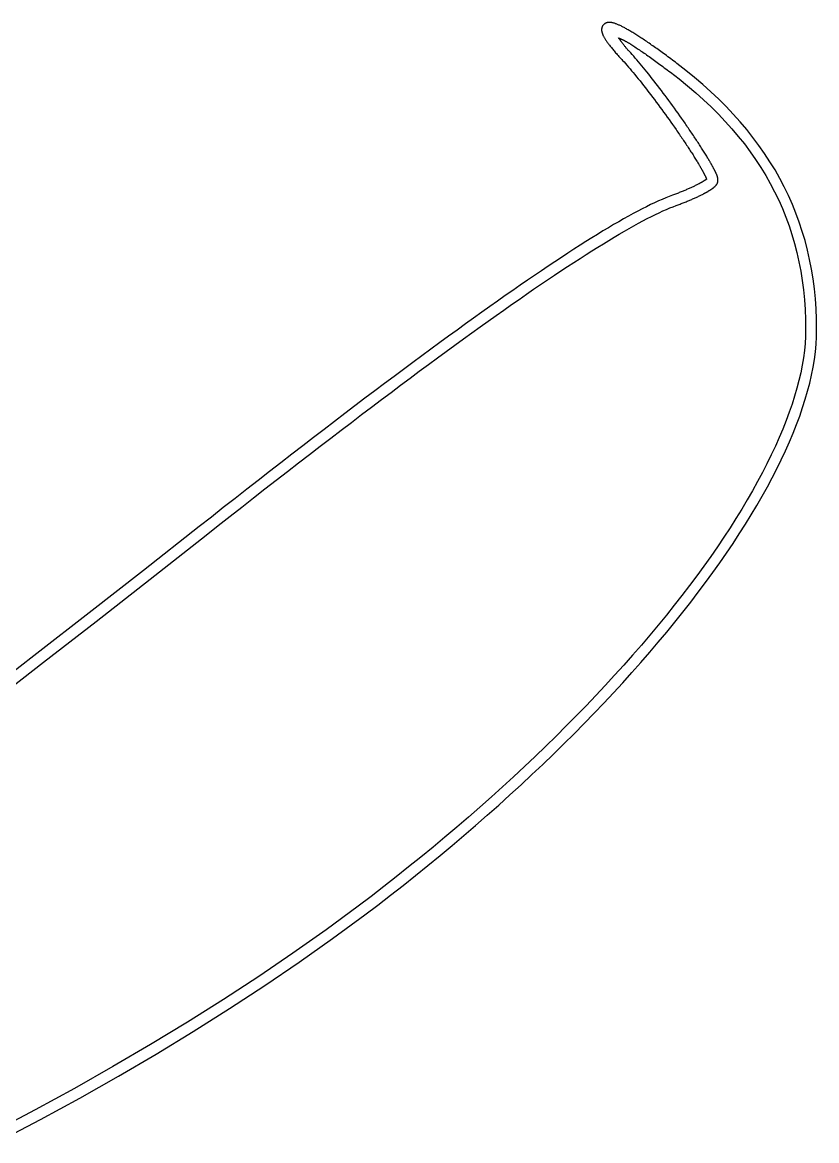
# Model space of a CAD drawing. Header units: metres. Extents: x 0 to 745, y 0 to 539.
# Drawn here: x 444.8 to 502.8, y 209.9 to 291.5 of the extents above; entities that cross this region are included whole.
import ezdxf

# ---------------------------------------------------------------- set-up
doc = ezdxf.new("R2010")
doc.units = ezdxf.units.M

msp = doc.modelspace()

# ---------------------------------------------------------------- linework, layer by layer
at = {"layer": '2', "color": 7}
for p, q in [((487.285762, 291.36577), (487.27324, 291.354809)), ((487.298571, 291.376311), (487.285762, 291.36577)), ((487.31164, 291.386433), (487.298571, 291.376311)), ((487.324939, 291.396135), (487.31164, 291.386433)), ((487.338442, 291.405416), (487.324939, 291.396135)), ((487.35212, 291.414276), (487.338442, 291.405416)), ((487.365945, 291.422714), (487.35212, 291.414276)), ((487.379889, 291.43073), (487.365945, 291.422714)), ((487.393923, 291.438324), (487.379889, 291.43073)), ((487.40802, 291.445494), (487.393923, 291.438324)), ((487.422151, 291.45224), (487.40802, 291.445494)), ((487.436289, 291.458562), (487.422151, 291.45224)), ((487.450406, 291.464459), (487.436289, 291.458562)), ((487.464473, 291.469931), (487.450406, 291.464459)), ((487.478462, 291.474977), (487.464473, 291.469931)), ((487.492345, 291.479596), (487.478462, 291.474977)), ((487.506094, 291.483788), (487.492345, 291.479596)), ((487.519681, 291.487553), (487.506094, 291.483788)), ((487.533078, 291.49089), (487.519681, 291.487553)), ((487.546257, 291.493799), (487.533078, 291.49089)), ((487.55919, 291.496278), (487.546257, 291.493799)), ((487.571848, 291.498328), (487.55919, 291.496278)), ((487.571872, 291.4984), (487.571848, 291.498328)), ((487.584307, 291.500125), (487.571872, 291.4984)), ((487.596592, 291.501632), (487.584307, 291.500125)), ((487.608732, 291.502928), (487.596592, 291.501632)), ((487.620734, 291.504018), (487.608732, 291.502928)), ((487.632602, 291.504907), (487.620734, 291.504018)), ((487.644344, 291.5056), (487.632602, 291.504907)), ((487.655965, 291.506103), (487.644344, 291.5056)), ((487.667471, 291.506421), (487.655965, 291.506103)), ((487.678869, 291.50656), (487.667471, 291.506421)), ((487.690163, 291.506524), (487.678869, 291.50656)), ((487.70136, 291.506319), (487.690163, 291.506524)), ((487.712466, 291.505951), (487.70136, 291.506319)), ((487.723487, 291.505424), (487.712466, 291.505951)), ((487.734428, 291.504744), (487.723487, 291.505424)), ((487.745297, 291.503917), (487.734428, 291.504744)), ((487.756097, 291.502948), (487.745297, 291.503917)), ((487.766837, 291.501841), (487.756097, 291.502948)), ((487.777521, 291.500603), (487.766837, 291.501841)), ((487.788155, 291.499239), (487.777521, 291.500603)), ((487.798746, 291.497754), (487.788155, 291.499239)), ((487.809299, 291.496153), (487.798746, 291.497754)), ((487.81982, 291.494442), (487.809299, 291.496153)), ((487.830316, 291.492626), (487.81982, 291.494442)), ((487.840791, 291.49071), (487.830316, 291.492626)), ((487.851253, 291.4887), (487.840791, 291.49071)), ((487.861707, 291.486602), (487.851253, 291.4887)), ((487.872159, 291.484419), (487.861707, 291.486602)), ((487.882614, 291.482158), (487.872159, 291.484419)), ((487.89308, 291.479825), (487.882614, 291.482158)), ((487.903561, 291.477424), (487.89308, 291.479825)), ((487.914064, 291.47496), (487.903561, 291.477424)), ((487.956471, 291.464377), (487.914064, 291.47496)), ((487.999583, 291.452575), (487.956471, 291.464377)), ((488.043428, 291.439554), (487.999583, 291.452575)), ((488.08803, 291.425313), (488.043428, 291.439554)), ((488.133414, 291.409853), (488.08803, 291.425313)), ((488.179608, 291.393173), (488.133414, 291.409853)), ((488.226635, 291.375273), (488.179608, 291.393173)), ((488.274521, 291.356154), (488.226635, 291.375273)), ((487.108458, 290.980131), (487.108368, 290.966841)), ((487.108368, 290.966841), (487.108567, 290.953695)), ((487.108851, 290.993558), (487.108458, 290.980131)), ((487.108567, 290.953695), (487.109035, 290.940698)), ((487.109566, 291.007118), (487.108851, 290.993558)), ((487.109035, 290.940698), (487.109759, 290.927856)), ((487.110617, 291.020805), (487.109566, 291.007118)), ((487.109759, 290.927856), (487.11072, 290.915175)), ((487.112022, 291.034612), (487.110617, 291.020805)), ((487.11072, 290.915175), (487.111902, 290.902661)), ((487.111902, 290.902661), (487.11329, 290.890318)), ((487.113797, 291.048534), (487.112022, 291.034612)), ((487.11329, 290.890318), (487.114865, 290.878154)), ((487.115959, 291.062565), (487.113797, 291.048534)), ((487.114865, 290.878154), (487.116612, 290.866173)), ((487.118525, 291.076701), (487.115959, 291.062565)), ((487.116612, 290.866173), (487.118514, 290.854381)), ((487.118514, 290.854381), (487.120554, 290.842785)), ((487.12151, 291.090934), (487.118525, 291.076701)), ((487.120554, 290.842785), (487.122716, 290.831389)), ((487.124932, 291.105259), (487.12151, 291.090934)), ((487.122716, 290.831389), (487.124984, 290.8202)), ((487.128807, 291.11967), (487.124932, 291.105259)), ((487.124984, 290.8202), (487.127358, 290.809159)), ((487.127358, 290.809159), (487.12985, 290.798201)), ((487.133152, 291.134163), (487.128807, 291.11967)), ((487.12985, 290.798201), (487.132457, 290.787321)), ((487.132457, 290.787321), (487.135179, 290.776516)), ((487.137982, 291.148731), (487.133152, 291.134163)), ((487.135179, 290.776516), (487.138015, 290.765781)), ((487.143316, 291.163367), (487.137982, 291.148731)), ((487.138015, 290.765781), (487.140962, 290.755113)), ((487.140962, 290.755113), (487.14402, 290.744507)), ((487.149169, 291.178068), (487.143316, 291.163367)), ((487.14402, 290.744507), (487.147186, 290.73396)), ((487.147186, 290.73396), (487.150461, 290.723468)), ((487.155557, 291.192826), (487.149169, 291.178068)), ((487.150461, 290.723468), (487.153841, 290.713025)), ((487.153841, 290.713025), (487.157326, 290.70263)), ((487.162498, 291.207637), (487.155557, 291.192826)), ((487.157326, 290.70263), (487.160915, 290.692277)), ((487.160915, 290.692277), (487.164605, 290.681962)), ((487.170008, 291.222494), (487.162498, 291.207637)), ((487.164605, 290.681962), (487.168396, 290.671682)), ((487.168396, 290.671682), (487.172286, 290.661433)), ((487.178104, 291.237392), (487.170008, 291.222494)), ((487.172286, 290.661433), (487.176274, 290.65121)), ((487.176274, 290.65121), (487.180358, 290.641009)), ((487.186776, 291.252101), (487.178104, 291.237392)), ((487.180358, 290.641009), (487.184537, 290.630827)), ((487.184537, 290.630827), (487.18881, 290.62066)), ((487.195989, 291.266395), (487.186776, 291.252101)), ((487.18881, 290.62066), (487.193174, 290.610503)), ((487.193174, 290.610503), (487.197629, 290.600352)), ((487.205713, 291.280274), (487.195989, 291.266395)), ((487.197629, 290.600352), (487.202174, 290.590205)), ((487.202174, 290.590205), (487.206806, 290.580055)), ((487.215922, 291.293738), (487.205713, 291.280274)), ((487.206806, 290.580055), (487.211525, 290.5699)), ((487.211525, 290.5699), (487.216328, 290.559736)), ((487.226586, 291.306786), (487.215922, 291.293738)), ((487.216328, 290.559736), (487.221215, 290.549559)), ((487.221215, 290.549559), (487.226185, 290.539363)), ((487.237678, 291.319418), (487.226586, 291.306786)), ((487.24917, 291.331633), (487.237678, 291.319418)), ((487.261033, 291.34343), (487.24917, 291.331633)), ((487.27324, 291.354809), (487.261033, 291.34343)), ((488.323293, 291.335815), (488.274521, 291.356154)), ((488.372975, 291.314257), (488.323293, 291.335815)), ((488.423593, 291.291478), (488.372975, 291.314257)), ((488.475173, 291.26748), (488.423593, 291.291478)), ((488.52774, 291.242262), (488.475173, 291.26748)), ((488.58132, 291.215823), (488.52774, 291.242262)), ((488.635938, 291.188165), (488.58132, 291.215823)), ((488.691619, 291.159286), (488.635938, 291.188165)), ((488.748391, 291.129187), (488.691619, 291.159286)), ((488.806277, 291.097868), (488.748391, 291.129187)), ((488.865303, 291.065329), (488.806277, 291.097868)), ((488.925496, 291.031569), (488.865303, 291.065329)), ((488.98688, 290.996589), (488.925496, 291.031569)), ((489.049481, 290.960388), (488.98688, 290.996589)), ((489.113324, 290.922967), (489.049481, 290.960388)), ((489.178436, 290.884325), (489.113324, 290.922967)), ((489.244842, 290.844462), (489.178436, 290.884325)), ((489.312566, 290.803379), (489.244842, 290.844462)), ((489.381636, 290.761074), (489.312566, 290.803379)), ((489.452076, 290.717549), (489.381636, 290.761074)), ((489.523911, 290.672803), (489.452076, 290.717549)), ((489.597168, 290.626836), (489.523911, 290.672803)), ((489.671872, 290.579648), (489.597168, 290.626836)), ((489.74795, 290.531233), (489.671872, 290.579648)), ((487.226185, 290.539363), (487.231235, 290.529147)), ((487.231235, 290.529147), (487.236365, 290.518905)), ((487.236365, 290.518905), (487.241572, 290.508633)), ((487.241572, 290.508633), (487.246856, 290.498328)), ((487.246856, 290.498328), (487.268853, 290.456631)), ((487.268853, 290.456631), (487.292285, 290.414111)), ((487.292285, 290.414111), (487.317162, 290.370748)), ((487.317162, 290.370748), (487.343496, 290.326521)), ((487.343496, 290.326521), (487.371297, 290.281408)), ((487.371297, 290.281408), (487.400577, 290.235387)), ((487.400577, 290.235387), (487.431347, 290.188438)), ((487.431347, 290.188438), (487.463617, 290.14054)), ((487.463617, 290.14054), (487.497399, 290.091671)), ((487.497399, 290.091671), (487.532703, 290.04181)), ((487.532703, 290.04181), (487.569542, 289.990936)), ((487.569542, 289.990936), (487.607924, 289.939027)), ((487.607924, 289.939027), (487.647862, 289.886063)), ((487.647862, 289.886063), (487.689367, 289.832022)), ((487.689367, 289.832022), (487.73245, 289.776883)), ((487.73245, 289.776883), (487.777121, 289.720625)), ((488.354664, 290.3702), (488.381045, 290.357514)), ((488.375637, 290.340916), (488.354664, 290.3702)), ((488.396387, 290.311805), (488.375637, 290.340916)), ((488.381045, 290.357514), (488.406853, 290.345272)), ((488.416987, 290.282807), (488.396387, 290.311805)), ((488.406853, 290.345272), (488.432163, 290.333413)), ((488.437511, 290.253861), (488.416987, 290.282807)), ((488.432163, 290.333413), (488.457051, 290.321873)), ((488.458032, 290.224908), (488.437511, 290.253861)), ((488.457051, 290.321873), (488.481592, 290.310592)), ((488.478626, 290.195886), (488.458032, 290.224908)), ((488.499365, 290.166736), (488.478626, 290.195886)), ((488.481592, 290.310592), (488.50586, 290.299507)), ((488.520323, 290.137398), (488.499365, 290.166736)), ((488.50586, 290.299507), (488.529932, 290.288556)), ((488.541575, 290.10781), (488.520323, 290.137398)), ((488.529932, 290.288556), (488.553881, 290.277677)), ((488.563193, 290.077912), (488.541575, 290.10781)), ((488.553881, 290.277677), (488.577783, 290.266808)), ((488.585253, 290.047645), (488.563193, 290.077912)), ((488.577783, 290.266808), (488.601714, 290.255887)), ((488.607828, 290.016948), (488.585253, 290.047645)), ((488.601714, 290.255887), (488.625747, 290.244851)), ((488.630991, 289.98576), (488.607828, 290.016948)), ((488.625747, 290.244851), (488.649959, 290.233639)), ((488.654817, 289.954022), (488.630991, 289.98576)), ((488.649959, 290.233639), (488.674424, 290.222189)), ((488.679379, 289.921673), (488.654817, 289.954022)), ((488.674424, 290.222189), (488.699218, 290.210439)), ((488.704751, 289.888652), (488.679379, 289.921673)), ((488.699218, 290.210439), (488.724416, 290.198326)), ((488.731008, 289.8549), (488.704751, 289.888652)), ((488.724416, 290.198326), (488.750092, 290.185788)), ((488.758222, 289.820355), (488.731008, 289.8549)), ((488.750092, 290.185788), (488.776321, 290.172764)), ((488.786469, 289.784958), (488.758222, 289.820355)), ((488.776321, 290.172764), (488.80318, 290.159191)), ((488.815821, 289.748649), (488.786469, 289.784958)), ((488.80318, 290.159191), (488.830742, 290.145008)), ((488.846352, 289.711367), (488.815821, 289.748649)), ((488.830742, 290.145008), (488.859084, 290.130151)), ((488.859084, 290.130151), (488.888279, 290.11456)), ((488.888279, 290.11456), (488.918404, 290.098172)), ((488.918404, 290.098172), (488.949533, 290.080925)), ((488.949533, 290.080925), (488.981741, 290.062757)), ((488.981741, 290.062757), (489.015104, 290.043605)), ((489.015104, 290.043605), (489.049696, 290.023409)), ((489.049696, 290.023409), (489.085593, 290.002105)), ((489.085593, 290.002105), (489.122869, 289.979632)), ((489.122869, 289.979632), (489.161601, 289.955927)), ((489.161601, 289.955927), (489.201862, 289.930929)), ((489.201862, 289.930929), (489.243728, 289.904576)), ((489.243728, 289.904576), (489.317106, 289.857877)), ((489.317106, 289.857877), (489.391852, 289.809897)), ((489.391852, 289.809897), (489.46796, 289.76064)), ((489.46796, 289.76064), (489.545425, 289.710106)), ((489.82531, 290.481586), (489.74795, 290.531233)), ((489.903946, 290.430707), (489.82531, 290.481586)), ((489.983857, 290.378595), (489.903946, 290.430707)), ((490.065037, 290.325252), (489.983857, 290.378595)), ((490.147483, 290.270677), (490.065037, 290.325252)), ((490.231192, 290.214869), (490.147483, 290.270677)), ((490.31616, 290.157831), (490.231192, 290.214869)), ((490.402383, 290.09956), (490.31616, 290.157831)), ((490.489857, 290.040058), (490.402383, 290.09956)), ((490.578579, 289.979325), (490.489857, 290.040058)), ((490.668545, 289.91736), (490.578579, 289.979325)), ((490.759752, 289.854165), (490.668545, 289.91736)), ((490.852195, 289.789738), (490.759752, 289.854165)), ((490.945872, 289.72408), (490.852195, 289.789738)), ((487.777121, 289.720625), (487.823391, 289.663226)), ((487.823391, 289.663226), (487.871273, 289.604666)), ((487.871273, 289.604666), (487.920775, 289.544922)), ((487.920775, 289.544922), (487.971911, 289.483975)), ((487.971911, 289.483975), (488.02469, 289.421802)), ((488.02469, 289.421802), (488.079123, 289.358383)), ((488.079123, 289.358383), (488.135222, 289.293696)), ((488.135222, 289.293696), (488.192998, 289.22772)), ((488.192998, 289.22772), (488.252461, 289.160434)), ((488.252461, 289.160434), (488.313623, 289.091817)), ((488.313623, 289.091817), (488.376495, 289.021847)), ((488.376495, 289.021847), (488.441087, 288.950503)), ((488.441087, 288.950503), (488.50741, 288.877764)), ((488.878137, 289.673051), (488.846352, 289.711367)), ((488.91125, 289.633642), (488.878137, 289.673051)), ((488.945763, 289.593079), (488.91125, 289.633642)), ((488.981751, 289.551301), (488.945763, 289.593079)), ((489.019288, 289.50825), (488.981751, 289.551301)), ((489.058448, 289.463863), (489.019288, 289.50825)), ((489.099305, 289.418081), (489.058448, 289.463863)), ((489.141932, 289.370843), (489.099305, 289.418081)), ((489.186403, 289.32209), (489.141932, 289.370843)), ((489.232792, 289.27176), (489.186403, 289.32209)), ((489.340663, 289.154152), (489.232792, 289.27176)), ((489.451284, 289.031281), (489.340663, 289.154152)), ((489.56451, 288.903362), (489.451284, 289.031281)), ((489.545425, 289.710106), (489.624238, 289.658296)), ((489.624238, 289.658296), (489.704396, 289.605213)), ((489.704396, 289.605213), (489.78589, 289.550858)), ((489.78589, 289.550858), (489.868715, 289.495232)), ((489.868715, 289.495232), (489.952865, 289.438337)), ((489.952865, 289.438337), (490.038333, 289.380175)), ((490.038333, 289.380175), (490.125112, 289.320746)), ((490.125112, 289.320746), (490.213198, 289.260053)), ((490.213198, 289.260053), (490.302583, 289.198097)), ((490.302583, 289.198097), (490.39326, 289.13488)), ((490.39326, 289.13488), (490.485225, 289.070402)), ((490.485225, 289.070402), (490.57847, 289.004666)), ((490.57847, 289.004666), (490.67299, 288.937673)), ((490.67299, 288.937673), (490.768777, 288.869424)), ((491.040777, 289.657191), (490.945872, 289.72408)), ((491.136909, 289.589071), (491.040777, 289.657191)), ((491.234262, 289.51972), (491.136909, 289.589071)), ((491.332834, 289.449139), (491.234262, 289.51972)), ((491.43262, 289.377327), (491.332834, 289.449139)), ((491.533617, 289.304285), (491.43262, 289.377327)), ((491.635821, 289.230012), (491.533617, 289.304285)), ((491.739229, 289.15451), (491.635821, 289.230012)), ((491.843837, 289.077777), (491.739229, 289.15451)), ((491.949641, 288.999813), (491.843837, 289.077777)), ((492.056637, 288.92062), (491.949641, 288.999813)), ((492.164822, 288.840197), (492.056637, 288.92062)), ((488.50741, 288.877764), (488.575476, 288.803609)), ((488.575476, 288.803609), (488.645296, 288.728016)), ((488.645296, 288.728016), (488.747716, 288.61631)), ((488.747716, 288.61631), (488.853251, 288.498986)), ((488.853251, 288.498986), (488.961741, 288.376273)), ((488.961741, 288.376273), (489.073023, 288.248399)), ((489.073023, 288.248399), (489.186936, 288.115594)), ((489.186936, 288.115594), (489.303319, 287.978087)), ((489.680196, 288.770607), (489.56451, 288.903362)), ((489.798195, 288.63323), (489.680196, 288.770607)), ((489.918363, 288.491446), (489.798195, 288.63323)), ((490.040553, 288.345466), (489.918363, 288.491446)), ((490.164621, 288.195506), (490.040553, 288.345466)), ((490.29042, 288.041779), (490.164621, 288.195506)), ((490.768777, 288.869424), (490.865826, 288.799922)), ((490.865826, 288.799922), (490.96413, 288.729167)), ((490.96413, 288.729167), (491.063684, 288.657161)), ((491.063684, 288.657161), (491.16448, 288.583906)), ((491.16448, 288.583906), (491.266513, 288.509403)), ((491.266513, 288.509403), (491.369776, 288.433654)), ((491.369776, 288.433654), (491.474263, 288.35666)), ((491.474263, 288.35666), (491.579968, 288.278423)), ((491.579968, 288.278423), (491.686884, 288.198944)), ((491.686884, 288.198944), (491.795005, 288.118224)), ((491.795005, 288.118224), (491.904325, 288.036266)), ((492.274192, 288.758544), (492.164822, 288.840197)), ((492.384744, 288.675662), (492.274192, 288.758544)), ((492.496473, 288.59155), (492.384744, 288.675662)), ((492.609376, 288.506208), (492.496473, 288.59155)), ((493.262532, 287.999614), (492.609376, 288.506208)), ((489.303319, 287.978087), (489.422011, 287.836108)), ((489.422011, 287.836108), (489.542851, 287.689885)), ((489.542851, 287.689885), (489.665676, 287.539648)), ((489.665676, 287.539648), (489.790326, 287.385626)), ((489.790326, 287.385626), (489.916639, 287.228047)), ((490.417806, 287.884498), (490.29042, 288.041779)), ((490.546632, 287.723877), (490.417806, 287.884498)), ((490.676753, 287.560129), (490.546632, 287.723877)), ((490.808024, 287.393468), (490.676753, 287.560129)), ((490.940298, 287.224108), (490.808024, 287.393468)), ((491.904325, 288.036266), (492.014837, 287.953071)), ((492.014837, 287.953071), (492.126536, 287.86864)), ((492.126536, 287.86864), (492.765311, 287.37348)), ((492.765311, 287.37348), (493.381958, 286.872319)), ((493.893654, 287.48588), (493.262532, 287.999614)), ((494.502784, 286.964918), (493.893654, 287.48588)), ((489.916639, 287.228047), (490.044454, 287.067143)), ((490.044454, 287.067143), (490.17361, 286.90314)), ((490.17361, 286.90314), (490.303945, 286.73627)), ((490.303945, 286.73627), (490.435298, 286.56676)), ((490.435298, 286.56676), (490.567508, 286.39484)), ((491.073431, 287.052262), (490.940298, 287.224108)), ((491.207277, 286.878144), (491.073431, 287.052262)), ((491.34169, 286.701968), (491.207277, 286.878144)), ((491.476525, 286.523946), (491.34169, 286.701968)), ((491.611636, 286.344293), (491.476525, 286.523946)), ((493.381958, 286.872319), (493.976557, 286.365013)), ((495.089962, 286.436639), (494.502784, 286.964918)), ((490.567508, 286.39484), (490.700413, 286.22074)), ((490.700413, 286.22074), (490.833852, 286.044688)), ((490.833852, 286.044688), (490.967663, 285.866914)), ((490.967663, 285.866914), (491.101686, 285.687646)), ((491.101686, 285.687646), (491.235758, 285.507115)), ((491.746878, 286.163222), (491.611636, 286.344293)), ((491.882105, 285.980947), (491.746878, 286.163222)), ((492.017171, 285.797681), (491.882105, 285.980947)), ((492.151932, 285.613638), (492.017171, 285.797681)), ((493.976557, 286.365013), (494.549188, 285.851419)), ((494.549188, 285.851419), (495.099931, 285.331394)), ((495.655233, 285.900954), (495.089962, 286.436639)), ((496.198637, 285.357776), (495.655233, 285.900954)), ((491.235758, 285.507115), (491.36972, 285.325548)), ((491.36972, 285.325548), (491.503408, 285.143177)), ((491.503408, 285.143177), (491.636663, 284.960228)), ((491.636663, 284.960228), (491.769321, 284.776933)), ((492.286241, 285.429032), (492.151932, 285.613638)), ((492.419953, 285.244076), (492.286241, 285.429032)), ((492.552922, 285.058983), (492.419953, 285.244076)), ((492.685003, 284.873968), (492.552922, 285.058983)), ((492.816051, 284.689244), (492.685003, 284.873968)), ((495.099931, 285.331394), (495.628867, 284.804794)), ((496.720216, 284.807015), (496.198637, 285.357776)), ((491.769321, 284.776933), (491.901224, 284.59352)), ((491.901224, 284.59352), (492.032208, 284.410217)), ((492.032208, 284.410217), (492.162112, 284.227255)), ((492.162112, 284.227255), (492.290776, 284.044863)), ((492.290776, 284.044863), (492.418038, 283.86327)), ((492.945919, 284.505024), (492.816051, 284.689244)), ((493.074463, 284.321522), (492.945919, 284.505024)), ((493.201536, 284.138952), (493.074463, 284.321522)), ((493.264466, 284.048091), (493.201536, 284.138952)), ((493.326954, 283.957557), (493.264466, 284.048091)), ((495.628867, 284.804794), (496.136076, 284.271477)), ((496.136076, 284.271477), (496.621639, 283.731299)), ((497.220013, 284.248584), (496.720216, 284.807015)), ((497.69807, 283.682394), (497.220013, 284.248584)), ((492.418038, 283.86327), (492.543736, 283.682704)), ((492.543736, 283.682704), (492.605956, 283.592869)), ((492.605956, 283.592869), (492.667739, 283.503361)), ((492.667739, 283.503361), (492.729067, 283.41421)), ((492.729067, 283.41421), (492.789919, 283.325443)), ((492.789919, 283.325443), (492.850275, 283.237091)), ((492.850275, 283.237091), (492.910114, 283.149183)), ((493.388981, 283.867377), (493.326954, 283.957557)), ((493.45053, 283.777577), (493.388981, 283.867377)), ((493.511581, 283.688182), (493.45053, 283.777577)), ((493.572119, 283.599221), (493.511581, 283.688182)), ((493.632123, 283.510717), (493.572119, 283.599221)), ((493.691577, 283.422698), (493.632123, 283.510717)), ((493.750463, 283.335189), (493.691577, 283.422698)), ((493.808761, 283.248217), (493.750463, 283.335189)), ((493.866455, 283.161808), (493.808761, 283.248217)), ((496.621639, 283.731299), (497.085635, 283.184117)), ((498.154428, 283.108358), (497.69807, 283.682394)), ((492.910114, 283.149183), (492.969417, 283.061748)), ((492.969417, 283.061748), (493.028164, 282.974814)), ((493.028164, 282.974814), (493.086335, 282.888413)), ((493.086335, 282.888413), (493.143909, 282.802571)), ((493.143909, 282.802571), (493.200867, 282.71732)), ((493.200867, 282.71732), (493.257188, 282.632687)), ((493.257188, 282.632687), (493.312853, 282.548703)), ((493.312853, 282.548703), (493.367841, 282.465396)), ((493.367841, 282.465396), (493.422132, 282.382796)), ((493.923526, 283.075988), (493.866455, 283.161808)), ((493.979956, 282.990783), (493.923526, 283.075988)), ((494.035728, 282.906219), (493.979956, 282.990783)), ((494.090823, 282.822323), (494.035728, 282.906219)), ((494.145223, 282.73912), (494.090823, 282.822323)), ((494.19891, 282.656637), (494.145223, 282.73912)), ((494.251867, 282.574899), (494.19891, 282.656637)), ((494.304074, 282.493934), (494.251867, 282.574899)), ((494.355515, 282.413766), (494.304074, 282.493934)), ((494.406171, 282.334423), (494.355515, 282.413766)), ((497.085635, 283.184117), (497.528146, 282.629788)), ((497.528146, 282.629788), (497.949252, 282.068169)), ((498.58913, 282.526385), (498.154428, 283.108358)), ((499.002217, 281.936388), (498.58913, 282.526385)), ((493.422132, 282.382796), (493.475706, 282.300932)), ((493.475706, 282.300932), (493.528544, 282.219832)), ((493.528544, 282.219832), (493.580625, 282.139527)), ((493.580625, 282.139527), (493.631929, 282.060046)), ((493.631929, 282.060046), (493.682436, 281.981417)), ((493.682436, 281.981417), (493.732125, 281.90367)), ((493.732125, 281.90367), (493.780978, 281.826835)), ((493.780978, 281.826835), (493.828974, 281.750939)), ((493.828974, 281.750939), (493.876092, 281.676014)), ((493.876092, 281.676014), (493.922313, 281.602087)), ((493.922313, 281.602087), (493.967616, 281.529188)), ((494.456024, 282.25593), (494.406171, 282.334423)), ((494.505056, 282.178314), (494.456024, 282.25593)), ((494.55325, 282.1016), (494.505056, 282.178314)), ((494.600586, 282.025815), (494.55325, 282.1016)), ((494.647047, 281.950985), (494.600586, 282.025815)), ((494.692616, 281.877136), (494.647047, 281.950985)), ((494.737273, 281.804294), (494.692616, 281.877136)), ((494.781002, 281.732485), (494.737273, 281.804294)), ((494.823783, 281.661736), (494.781002, 281.732485)), ((494.8656, 281.592072), (494.823783, 281.661736)), ((494.886139, 281.557661), (494.8656, 281.592072)), ((497.949252, 282.068169), (498.349032, 281.499116)), ((499.393732, 281.338279), (499.002217, 281.936388)), ((493.967616, 281.529188), (494.011983, 281.457346)), ((494.011983, 281.457346), (494.055391, 281.386591)), ((494.055391, 281.386591), (494.097823, 281.316951)), ((494.097823, 281.316951), (494.139256, 281.248457)), ((494.139256, 281.248457), (494.179672, 281.181136)), ((494.179672, 281.181136), (494.199494, 281.147923)), ((494.199494, 281.147923), (494.219056, 281.115012)), ((494.219056, 281.115012), (494.238357, 281.082408)), ((494.238357, 281.082408), (494.257392, 281.050115)), ((494.257392, 281.050115), (494.276159, 281.01814)), ((494.276159, 281.01814), (494.294653, 280.986488)), ((494.294653, 280.986488), (494.312873, 280.955163)), ((494.312873, 280.955163), (494.330815, 280.924172)), ((494.330815, 280.924172), (494.348475, 280.893519)), ((494.348475, 280.893519), (494.365851, 280.86321)), ((494.365851, 280.86321), (494.382939, 280.83325)), ((494.382939, 280.83325), (494.399736, 280.803644)), ((494.399736, 280.803644), (494.416238, 280.774398)), ((494.416238, 280.774398), (494.432444, 280.745518)), ((494.906428, 281.523539), (494.886139, 281.557661)), ((494.926465, 281.489708), (494.906428, 281.523539)), ((494.946247, 281.456168), (494.926465, 281.489708)), ((494.965774, 281.422922), (494.946247, 281.456168)), ((494.985043, 281.389969), (494.965774, 281.422922)), ((495.004053, 281.357313), (494.985043, 281.389969)), ((495.022803, 281.324953), (495.004053, 281.357313)), ((495.04129, 281.292891), (495.022803, 281.324953)), ((495.059512, 281.261129), (495.04129, 281.292891)), ((495.077469, 281.229667), (495.059512, 281.261129)), ((495.095158, 281.198508), (495.077469, 281.229667)), ((495.112577, 281.167651), (495.095158, 281.198508)), ((495.129726, 281.137099), (495.112577, 281.167651)), ((495.146601, 281.106852), (495.129726, 281.137099)), ((495.163202, 281.076913), (495.146601, 281.106852)), ((495.179527, 281.047281), (495.163202, 281.076913)), ((495.195573, 281.017959), (495.179527, 281.047281)), ((495.21134, 280.988948), (495.195573, 281.017959)), ((495.226826, 280.960249), (495.21134, 280.988948)), ((495.242029, 280.931863), (495.226826, 280.960249)), ((495.256946, 280.903792), (495.242029, 280.931863)), ((495.271577, 280.876036), (495.256946, 280.903792)), ((495.28592, 280.848598), (495.271577, 280.876036)), ((495.299973, 280.821478), (495.28592, 280.848598)), ((495.313734, 280.794677), (495.299973, 280.821478)), ((495.327202, 280.768197), (495.313734, 280.794677)), ((495.340374, 280.74204), (495.327202, 280.768197)), ((498.349032, 281.499116), (498.727568, 280.922486)), ((498.727568, 280.922486), (499.084939, 280.338136)), ((499.763716, 280.73197), (499.393732, 281.338279)), ((494.432444, 280.745518), (494.448349, 280.717007)), ((494.448349, 280.717007), (494.463951, 280.688872)), ((494.463951, 280.688872), (494.479245, 280.661117)), ((494.479245, 280.661117), (494.49423, 280.633749)), ((494.49423, 280.633749), (494.508901, 280.606773)), ((494.508901, 280.606773), (494.523256, 280.580193)), ((494.523256, 280.580193), (494.537291, 280.554015)), ((494.537291, 280.554015), (494.551003, 280.528244)), ((494.551003, 280.528244), (494.564389, 280.502886)), ((494.564389, 280.502886), (494.577446, 280.477946)), ((494.577446, 280.477946), (494.590171, 280.453429)), ((494.593691, 279.939968), (494.577496, 279.929815)), ((494.590171, 280.453429), (494.60256, 280.429341)), ((494.609458, 279.949968), (494.593691, 279.939968)), ((494.60256, 280.429341), (494.61461, 280.405686)), ((494.62479, 279.95981), (494.609458, 279.949968)), ((494.61461, 280.405686), (494.626319, 280.382471)), ((494.639681, 279.96949), (494.62479, 279.95981)), ((494.626319, 280.382471), (494.637682, 280.3597)), ((494.637682, 280.3597), (494.648697, 280.337378)), ((494.654124, 279.979004), (494.639681, 279.96949)), ((494.648697, 280.337378), (494.65936, 280.315512)), ((494.668114, 279.988346), (494.654124, 279.979004)), ((494.65936, 280.315512), (494.667034, 280.299571)), ((494.667034, 280.299571), (494.67428, 280.28431)), ((494.681643, 279.997512), (494.668114, 279.988346)), ((494.67428, 280.28431), (494.681112, 280.269712)), ((494.681112, 280.269712), (494.687546, 280.255761)), ((494.694707, 280.006498), (494.681643, 279.997512)), ((494.687546, 280.255761), (494.693596, 280.242437)), ((494.693596, 280.242437), (494.699278, 280.229724)), ((494.707297, 280.015299), (494.694707, 280.006498)), ((494.699278, 280.229724), (494.704606, 280.217604)), ((494.704606, 280.217604), (494.709596, 280.206061)), ((494.719408, 280.02391), (494.707297, 280.015299)), ((494.709596, 280.206061), (494.714263, 280.195075)), ((494.714263, 280.195075), (494.718621, 280.18463)), ((494.718621, 280.18463), (494.722686, 280.174709)), ((494.731034, 280.032326), (494.719408, 280.02391)), ((494.722686, 280.174709), (494.726474, 280.165293)), ((494.726474, 280.165293), (494.729998, 280.156366)), ((494.729998, 280.156366), (494.733274, 280.14791)), ((494.742168, 280.040544), (494.731034, 280.032326)), ((494.733274, 280.14791), (494.736317, 280.139907)), ((494.736317, 280.139907), (494.739142, 280.13234)), ((494.739142, 280.13234), (494.741765, 280.125191)), ((494.741765, 280.125191), (494.744199, 280.118444)), ((494.743389, 280.041452), (494.742168, 280.040544)), ((494.744531, 280.042305), (494.743389, 280.041452)), ((494.744199, 280.118444), (494.746461, 280.11208)), ((494.745599, 280.043107), (494.744531, 280.042305)), ((494.746597, 280.043862), (494.745599, 280.043107)), ((494.746461, 280.11208), (494.748565, 280.106082)), ((494.747532, 280.044572), (494.746597, 280.043862)), ((494.748408, 280.045242), (494.747532, 280.044572)), ((494.749229, 280.045874), (494.748408, 280.045242)), ((494.748565, 280.106082), (494.750527, 280.100433)), ((494.750002, 280.046473), (494.749229, 280.045874)), ((494.75073, 280.047043), (494.750002, 280.046473)), ((494.750527, 280.100433), (494.752361, 280.095114)), ((494.751419, 280.047586), (494.75073, 280.047043)), ((494.752073, 280.048106), (494.751419, 280.047586)), ((494.752699, 280.048608), (494.752073, 280.048106)), ((494.752361, 280.095114), (494.754082, 280.09011)), ((494.7533, 280.049094), (494.752699, 280.048608)), ((494.753881, 280.049568), (494.7533, 280.049094)), ((494.754448, 280.050033), (494.753881, 280.049568)), ((494.754082, 280.09011), (494.755706, 280.085401)), ((494.755006, 280.050494), (494.754448, 280.050033)), ((494.755559, 280.050954), (494.755006, 280.050494)), ((494.756113, 280.051416), (494.755559, 280.050954)), ((494.755706, 280.085401), (494.757248, 280.080971)), ((494.756672, 280.051883), (494.756113, 280.051416)), ((494.757241, 280.052361), (494.756672, 280.051883)), ((494.757826, 280.052851), (494.757241, 280.052361)), ((494.757248, 280.080971), (494.758722, 280.076802)), ((494.758431, 280.053359), (494.757826, 280.052851)), ((494.759061, 280.053886), (494.758431, 280.053359)), ((494.758722, 280.076802), (494.760143, 280.072877)), ((494.759721, 280.054437), (494.759061, 280.053886)), ((494.760417, 280.055016), (494.759721, 280.054437)), ((494.760143, 280.072877), (494.761528, 280.069178)), ((494.761153, 280.055626), (494.760417, 280.055016)), ((494.761934, 280.05627), (494.761153, 280.055626)), ((494.761528, 280.069178), (494.76289, 280.065688)), ((494.762765, 280.056952), (494.761934, 280.05627)), ((494.763651, 280.057676), (494.762765, 280.056952)), ((494.76289, 280.065688), (494.764245, 280.062389)), ((494.764597, 280.058446), (494.763651, 280.057676)), ((494.764245, 280.062389), (494.765608, 280.059264)), ((494.765608, 280.059264), (494.764597, 280.058446)), ((495.35325, 280.716205), (495.340374, 280.74204)), ((495.365827, 280.690696), (495.35325, 280.716205)), ((495.378104, 280.665512), (495.365827, 280.690696)), ((495.390137, 280.640798), (495.378104, 280.665512)), ((495.401978, 280.616668), (495.390137, 280.640798)), ((495.413612, 280.593079), (495.401978, 280.616668)), ((495.425025, 280.569986), (495.413612, 280.593079)), ((495.436205, 280.547346), (495.425025, 280.569986)), ((495.447137, 280.525116), (495.436205, 280.547346)), ((495.457807, 280.503252), (495.447137, 280.525116)), ((495.468203, 280.48171), (495.457807, 280.503252)), ((495.47831, 280.460447), (495.468203, 280.48171)), ((495.488115, 280.439419), (495.47831, 280.460447)), ((495.497603, 280.418582), (495.488115, 280.439419)), ((495.506763, 280.397893), (495.497603, 280.418582)), ((495.515578, 280.377309), (495.506763, 280.397893)), ((495.524037, 280.356785), (495.515578, 280.377309)), ((495.532125, 280.336278), (495.524037, 280.356785)), ((495.539829, 280.315744), (495.532125, 280.336278)), ((495.547135, 280.29514), (495.539829, 280.315744)), ((495.554029, 280.274423), (495.547135, 280.29514)), ((495.560498, 280.253547), (495.554029, 280.274423)), ((495.566528, 280.232471), (495.560498, 280.253547)), ((495.572105, 280.21115), (495.566528, 280.232471)), ((495.577216, 280.189541), (495.572105, 280.21115)), ((495.581847, 280.1676), (495.577216, 280.189541)), ((495.585984, 280.145283), (495.581847, 280.1676)), ((495.589614, 280.122547), (495.585984, 280.145283)), ((495.592724, 280.099349), (495.589614, 280.122547)), ((495.595298, 280.075644), (495.592724, 280.099349)), ((495.597324, 280.051389), (495.595298, 280.075644)), ((495.598788, 280.02654), (495.597324, 280.051389)), ((495.599677, 280.001055), (495.598788, 280.02654)), ((495.598915, 279.937731), (495.599707, 279.956002)), ((495.599976, 279.974888), (495.599677, 280.001055)), ((495.599707, 279.956002), (495.599976, 279.974888)), ((499.084939, 280.338136), (499.421227, 279.745923)), ((500.112212, 280.117371), (499.763716, 280.73197)), ((500.439262, 279.494394), (500.112212, 280.117371)), ((492.915725, 279.133348), (492.847685, 279.106199)), ((492.983103, 279.160534), (492.915725, 279.133348)), ((493.049791, 279.187743), (492.983103, 279.160534)), ((493.115763, 279.214959), (493.049791, 279.187743)), ((493.180991, 279.242168), (493.115763, 279.214959)), ((493.245448, 279.269356), (493.180991, 279.242168)), ((493.309107, 279.296507), (493.245448, 279.269356)), ((493.37194, 279.323607), (493.309107, 279.296507)), ((493.43392, 279.350641), (493.37194, 279.323607)), ((493.495021, 279.377595), (493.43392, 279.350641)), ((493.555214, 279.404453), (493.495021, 279.377595)), ((493.614473, 279.431202), (493.555214, 279.404453)), ((493.67277, 279.457826), (493.614473, 279.431202)), ((493.730078, 279.484311), (493.67277, 279.457826)), ((493.78637, 279.510642), (493.730078, 279.484311)), ((493.841619, 279.536804), (493.78637, 279.510642)), ((493.895797, 279.562783), (493.841619, 279.536804)), ((493.948877, 279.588564), (493.895797, 279.562783)), ((494.000832, 279.614132), (493.948877, 279.588564)), ((494.051634, 279.639473), (494.000832, 279.614132)), ((494.101257, 279.664572), (494.051634, 279.639473)), ((494.149674, 279.689414), (494.101257, 279.664572)), ((494.196856, 279.713984), (494.149674, 279.689414)), ((494.219983, 279.726167), (494.196856, 279.713984)), ((494.242802, 279.738285), (494.219983, 279.726167)), ((494.265307, 279.750333), (494.242802, 279.738285)), ((494.287491, 279.762306), (494.265307, 279.750333)), ((494.309349, 279.7742), (494.287491, 279.762306)), ((494.330874, 279.78601), (494.309349, 279.7742)), ((494.352059, 279.797732), (494.330874, 279.78601)), ((494.372899, 279.80936), (494.352059, 279.797732)), ((494.393386, 279.820891), (494.372899, 279.80936)), ((494.413515, 279.832319), (494.393386, 279.820891)), ((494.43328, 279.843641), (494.413515, 279.832319)), ((494.452672, 279.854851), (494.43328, 279.843641)), ((494.471688, 279.865946), (494.452672, 279.854851)), ((494.490319, 279.876919), (494.471688, 279.865946)), ((494.508561, 279.887767), (494.490319, 279.876919)), ((494.526405, 279.898486), (494.508561, 279.887767)), ((494.543847, 279.909069), (494.526405, 279.898486)), ((494.56088, 279.919514), (494.543847, 279.909069)), ((494.577496, 279.929815), (494.56088, 279.919514)), ((494.786667, 279.122776), (494.80945, 279.135662)), ((494.80945, 279.135662), (494.831945, 279.148503)), ((494.831945, 279.148503), (494.854151, 279.161302)), ((494.854151, 279.161302), (494.876067, 279.17406)), ((494.876067, 279.17406), (494.897692, 279.186778)), ((494.897692, 279.186778), (494.919026, 279.199458)), ((494.919026, 279.199458), (494.940069, 279.212101)), ((494.940069, 279.212101), (494.960819, 279.224709)), ((494.960819, 279.224709), (494.981276, 279.237283)), ((494.981276, 279.237283), (495.00144, 279.249824)), ((495.00144, 279.249824), (495.02131, 279.262334)), ((495.02131, 279.262334), (495.040885, 279.274816)), ((495.040885, 279.274816), (495.060164, 279.287269)), ((495.060164, 279.287269), (495.079148, 279.299695)), ((495.079148, 279.299695), (495.097835, 279.312097)), ((495.097835, 279.312097), (495.116225, 279.324474)), ((495.116225, 279.324474), (495.134317, 279.33683)), ((495.134317, 279.33683), (495.15211, 279.349165)), ((495.15211, 279.349165), (495.169605, 279.361481)), ((495.169605, 279.361481), (495.1868, 279.373779)), ((495.1868, 279.373779), (495.203694, 279.386061)), ((495.203694, 279.386061), (495.220288, 279.398328)), ((495.220288, 279.398328), (495.228472, 279.404456)), ((495.228472, 279.404456), (495.23658, 279.410579)), ((495.23658, 279.410579), (495.244614, 279.4167)), ((495.244614, 279.4167), (495.252575, 279.422824)), ((495.252575, 279.422824), (495.260465, 279.428952)), ((495.260465, 279.428952), (495.268285, 279.43509)), ((495.268285, 279.43509), (495.276037, 279.441239)), ((495.276037, 279.441239), (495.283721, 279.447405)), ((495.283721, 279.447405), (495.291341, 279.453589)), ((495.291341, 279.453589), (495.298896, 279.459796)), ((495.298896, 279.459796), (495.306388, 279.466029)), ((495.306388, 279.466029), (495.313819, 279.472291)), ((495.313819, 279.472291), (495.321191, 279.478586)), ((495.321191, 279.478586), (495.328504, 279.484918)), ((495.328504, 279.484918), (495.33576, 279.491289)), ((495.33576, 279.491289), (495.34296, 279.497704)), ((495.34296, 279.497704), (495.350107, 279.504165)), ((495.350107, 279.504165), (495.357201, 279.510676)), ((495.357201, 279.510676), (495.364244, 279.517241)), ((495.364244, 279.517241), (495.371237, 279.523863)), ((495.371237, 279.523863), (495.378182, 279.530545)), ((495.378182, 279.530545), (495.38508, 279.537291)), ((495.38508, 279.537291), (495.391932, 279.544105)), ((495.391932, 279.544105), (495.39874, 279.550989)), ((495.39874, 279.550989), (495.405506, 279.557947)), ((495.405506, 279.557947), (495.412231, 279.564983)), ((495.412231, 279.564983), (495.418916, 279.5721)), ((495.418916, 279.5721), (495.425563, 279.579302)), ((495.425563, 279.579302), (495.432173, 279.586591)), ((495.432173, 279.586591), (495.438747, 279.593972)), ((495.438747, 279.593972), (495.445288, 279.601448)), ((495.445288, 279.601448), (495.451873, 279.609037)), ((495.451873, 279.609037), (495.458559, 279.616764)), ((495.458559, 279.616764), (495.465327, 279.624646)), ((495.465327, 279.624646), (495.472153, 279.6327)), ((495.472153, 279.6327), (495.479017, 279.640941)), ((495.479017, 279.640941), (495.485897, 279.649386)), ((495.485897, 279.649386), (495.492771, 279.658051)), ((495.492771, 279.658051), (495.499617, 279.666954)), ((495.499617, 279.666954), (495.506415, 279.67611)), ((495.506415, 279.67611), (495.513143, 279.685536)), ((495.513143, 279.685536), (495.519778, 279.695248)), ((495.519778, 279.695248), (495.5263, 279.705262)), ((495.5263, 279.705262), (495.532687, 279.715596)), ((495.532687, 279.715596), (495.538917, 279.726265)), ((495.538917, 279.726265), (495.544969, 279.737286)), ((495.544969, 279.737286), (495.550822, 279.748676)), ((495.550822, 279.748676), (495.556453, 279.76045)), ((495.556453, 279.76045), (495.561841, 279.772625)), ((495.561841, 279.772625), (495.566965, 279.785218)), ((495.566965, 279.785218), (495.571803, 279.798246)), ((495.571803, 279.798246), (495.576333, 279.811723)), ((495.576333, 279.811723), (495.580534, 279.825668)), ((495.580534, 279.825668), (495.584384, 279.840095)), ((495.584384, 279.840095), (495.587863, 279.855023)), ((495.587863, 279.855023), (495.590947, 279.870467)), ((495.590947, 279.870467), (495.593616, 279.886443)), ((495.593616, 279.886443), (495.595848, 279.902968)), ((495.595848, 279.902968), (495.597622, 279.920059)), ((495.597622, 279.920059), (495.598915, 279.937731)), ((499.421227, 279.745923), (499.73651, 279.145704)), ((499.73651, 279.145704), (500.030871, 278.537334)), ((500.744907, 278.862952), (500.439262, 279.494394)), ((490.971095, 278.341781), (490.679253, 278.202813)), ((491.25306, 278.471101), (490.971095, 278.341781)), ((491.52518, 278.590782), (491.25306, 278.471101)), ((491.787489, 278.700835), (491.52518, 278.590782)), ((492.040018, 278.801273), (491.787489, 278.700835)), ((492.2828, 278.892104), (492.040018, 278.801273)), ((492.355156, 278.918428), (492.2828, 278.892104)), ((492.427068, 278.944906), (492.355156, 278.918428)), ((492.498508, 278.971524), (492.427068, 278.944906)), ((492.56945, 278.998267), (492.498508, 278.971524)), ((492.639866, 279.025121), (492.56945, 278.998267)), ((492.709728, 279.052071), (492.639866, 279.025121)), ((492.779011, 279.079101), (492.709728, 279.052071)), ((492.847685, 279.106199), (492.779011, 279.079101)), ((492.998406, 278.305064), (493.070461, 278.333133)), ((493.070461, 278.333133), (493.141914, 278.361281)), ((493.141914, 278.361281), (493.212744, 278.389498)), ((493.212744, 278.389498), (493.282927, 278.417771)), ((493.282927, 278.417771), (493.352443, 278.44609)), ((493.352443, 278.44609), (493.421269, 278.474442)), ((493.421269, 278.474442), (493.489384, 278.502818)), ((493.489384, 278.502818), (493.556764, 278.531205)), ((493.556764, 278.531205), (493.62339, 278.559593)), ((493.62339, 278.559593), (493.689237, 278.587969)), ((493.689237, 278.587969), (493.754286, 278.616323)), ((493.754286, 278.616323), (493.818512, 278.644643)), ((493.818512, 278.644643), (493.881896, 278.672918)), ((493.881896, 278.672918), (493.944414, 278.701136)), ((493.944414, 278.701136), (494.006045, 278.729287)), ((494.006045, 278.729287), (494.066767, 278.757358)), ((494.066767, 278.757358), (494.126558, 278.78534)), ((494.126558, 278.78534), (494.185395, 278.813219)), ((494.185395, 278.813219), (494.243258, 278.840985)), ((494.243258, 278.840985), (494.300123, 278.868627)), ((494.300123, 278.868627), (494.35597, 278.896134)), ((494.35597, 278.896134), (494.410776, 278.923493)), ((494.410776, 278.923493), (494.464518, 278.950694)), ((494.464518, 278.950694), (494.517177, 278.977726)), ((494.517177, 278.977726), (494.568728, 279.004576)), ((494.568728, 279.004576), (494.594082, 279.017925)), ((494.594082, 279.017925), (494.619152, 279.031217)), ((494.619152, 279.031217), (494.643939, 279.044452)), ((494.643939, 279.044452), (494.668441, 279.057634)), ((494.668441, 279.057634), (494.692659, 279.070762)), ((494.692659, 279.070762), (494.716591, 279.083839)), ((494.716591, 279.083839), (494.740236, 279.096866)), ((494.740236, 279.096866), (494.763595, 279.109844)), ((494.763595, 279.109844), (494.786667, 279.122776)), ((500.030871, 278.537334), (500.304389, 277.920673)), ((501.02919, 278.222955), (500.744907, 278.862952)), ((489.412467, 277.55023), (489.070753, 277.362853)), ((489.744141, 277.727904), (489.412467, 277.55023)), ((490.065809, 277.895885), (489.744141, 277.727904)), ((490.377502, 278.054184), (490.065809, 277.895885)), ((490.679253, 278.202813), (490.377502, 278.054184)), ((491.035527, 277.482602), (491.31592, 277.616726)), ((491.31592, 277.616726), (491.585451, 277.740954)), ((491.585451, 277.740954), (491.844105, 277.855288)), ((491.844105, 277.855288), (492.091867, 277.959731)), ((492.091867, 277.959731), (492.328725, 278.054285)), ((492.328725, 278.054285), (492.554664, 278.138952)), ((492.554664, 278.138952), (492.62987, 278.166307)), ((492.62987, 278.166307), (492.704605, 278.193809)), ((492.704605, 278.193809), (492.778849, 278.221447)), ((492.778849, 278.221447), (492.852578, 278.249209)), ((492.852578, 278.249209), (492.925771, 278.277085)), ((492.925771, 278.277085), (492.998406, 278.305064)), ((500.304389, 277.920673), (500.557144, 277.295575)), ((501.292152, 277.574315), (501.02919, 278.222955)), ((501.533836, 276.916945), (501.292152, 277.574315)), ((487.985049, 276.742393), (487.602852, 276.516093)), ((488.357077, 276.958945), (487.985049, 276.742393)), ((488.718967, 277.165762), (488.357077, 276.958945)), ((489.070753, 277.362853), (488.718967, 277.165762)), ((489.471099, 276.663454), (489.805599, 276.847096)), ((489.805599, 276.847096), (490.129306, 277.020829)), ((490.129306, 277.020829), (490.442206, 277.184656)), ((490.442206, 277.184656), (490.744284, 277.33858)), ((490.744284, 277.33858), (491.035527, 277.482602)), ((500.557144, 277.295575), (500.789217, 276.661898)), ((501.754283, 276.250754), (501.533836, 276.916945)), ((486.80782, 276.03421), (486.394919, 275.778605)), ((487.210453, 276.280036), (486.80782, 276.03421)), ((487.602852, 276.516093), (487.210453, 276.280036)), ((488.025441, 275.829757), (488.402976, 276.053056)), ((488.402976, 276.053056), (488.769773, 276.266437)), ((488.769773, 276.266437), (489.125819, 276.469902)), ((489.125819, 276.469902), (489.471099, 276.663454)), ((500.789217, 276.661898), (501.000688, 276.019498)), ((501.000688, 276.019498), (501.191637, 275.368233)), ((501.953537, 275.575656), (501.754283, 276.250754)), ((485.538186, 275.238012), (485.094289, 274.953003)), ((485.971719, 275.513209), (485.538186, 275.238012)), ((486.394919, 275.778605), (485.971719, 275.513209)), ((486.408202, 274.837331), (486.828549, 275.100327)), ((486.828549, 275.100327), (487.238213, 275.353395)), ((487.238213, 275.353395), (487.637182, 275.596537)), ((487.637182, 275.596537), (488.025441, 275.829757)), ((501.191637, 275.368233), (501.362146, 274.707959)), ((502.131638, 274.891562), (501.953537, 275.575656)), ((484.175271, 274.353505), (483.700085, 274.038994)), ((484.639995, 274.658171), (484.175271, 274.353505)), ((485.094289, 274.953003), (484.639995, 274.658171)), ((485.083209, 273.988754), (485.535518, 274.281547)), ((485.535518, 274.281547), (485.977187, 274.564406)), ((485.977187, 274.564406), (486.408202, 274.837331)), ((501.362146, 274.707959), (501.512293, 274.038533)), ((502.288628, 274.198383), (502.131638, 274.891562)), ((483.214405, 273.714628), (482.718197, 273.380395)), ((483.700085, 274.038994), (483.214405, 273.714628)), ((484.146725, 273.373352), (484.620273, 273.686023)), ((484.620273, 273.686023), (485.083209, 273.988754)), ((501.512293, 274.038533), (501.642161, 273.359811)), ((502.42455, 273.496031), (502.288628, 274.198383)), ((502.539446, 272.784418), (502.42455, 273.496031)), ((481.69407, 272.682288), (481.166085, 272.318391)), ((482.211429, 273.036286), (481.69407, 272.682288)), ((482.718197, 273.380395), (482.211429, 273.036286)), ((482.662546, 272.375676), (483.167848, 272.718181)), ((483.167848, 272.718181), (483.662579, 273.050739)), ((483.662579, 273.050739), (484.146725, 273.373352)), ((501.642161, 273.359811), (501.751828, 272.671652)), ((501.751828, 272.671652), (501.841376, 271.97391)), ((502.633357, 272.063455), (502.539446, 272.784418)), ((480.627444, 271.944584), (480.078112, 271.560856)), ((481.166085, 272.318391), (480.627444, 271.944584)), ((481.620287, 271.660815), (482.146688, 272.023222)), ((482.146688, 272.023222), (482.662546, 272.375676)), ((501.841376, 271.97391), (501.910884, 271.266444)), ((502.706327, 271.333053), (502.633357, 272.063455)), ((479.518137, 271.167204), (478.947583, 270.763626)), ((480.078112, 271.560856), (479.518137, 271.167204)), ((480.535912, 270.906136), (481.083357, 271.288454)), ((481.083357, 271.288454), (481.620287, 271.660815)), ((501.910884, 271.266444), (501.960433, 270.54911)), ((502.758395, 270.593125), (502.706327, 271.333053)), ((478.366438, 270.350114), (477.774692, 269.926662)), ((478.947583, 270.763626), (478.366438, 270.350114)), ((479.409214, 270.111599), (479.97789, 270.513854)), ((479.97789, 270.513854), (480.535912, 270.906136)), ((501.960433, 270.54911), (501.990104, 269.821764)), ((502.789606, 269.843582), (502.758395, 270.593125)), ((477.172336, 269.493262), (476.559359, 269.049908)), ((477.774692, 269.926662), (477.172336, 269.493262)), ((478.239868, 269.277144), (478.829876, 269.699364)), ((478.829876, 269.699364), (479.409214, 270.111599)), ((501.990104, 269.821764), (501.999976, 269.084264)), ((502.8, 269.084336), (502.789606, 269.843582)), ((475.93575, 268.596594), (475.3015, 268.133311)), ((476.559359, 269.049908), (475.93575, 268.596594)), ((477.027808, 268.402728), (477.639181, 268.844934)), ((477.639181, 268.844934), (478.239868, 269.277144)), ((501.989758, 268.586802), (501.959216, 268.078256)), ((501.999976, 269.084264), (501.989758, 268.586802)), ((502.757892, 268.015919), (502.78944, 268.554881)), ((502.78944, 268.554881), (502.8, 269.084336)), ((475.3015, 268.133311), (474.656598, 267.660054)), ((475.772971, 267.488306), (476.405741, 267.95052)), ((476.405741, 267.95052), (477.027808, 268.402728)), ((501.959216, 268.078256), (501.908513, 267.558888)), ((502.705555, 267.467659), (502.757892, 268.015919)), ((474.001034, 267.176815), (473.334798, 266.683588)), ((474.656598, 267.660054), (474.001034, 267.176815)), ((474.475292, 266.533833), (475.129491, 267.016078)), ((475.129491, 267.016078), (475.772971, 267.488306)), ((501.837817, 267.028957), (501.747293, 266.488726)), ((501.908513, 267.558888), (501.837817, 267.028957)), ((502.539314, 266.344085), (502.632629, 266.910311)), ((502.632629, 266.910311), (502.705555, 267.467659)), ((472.657879, 266.180365), (471.970268, 265.66714)), ((473.334798, 266.683588), (472.657879, 266.180365)), ((473.810367, 266.041564), (474.475292, 266.533833)), ((501.747293, 266.488726), (501.637106, 265.938456)), ((502.425808, 265.769191), (502.539314, 266.344085)), ((471.970268, 265.66714), (471.271953, 265.143906)), ((472.448304, 265.026933), (473.134707, 265.539266)), ((473.134707, 265.539266), (473.810367, 266.041564)), ((501.507423, 265.378407), (501.358408, 264.808841)), ((501.637106, 265.938456), (501.507423, 265.378407)), ((502.292311, 265.185838), (502.425808, 265.769191)), ((470.562926, 264.610655), (469.843174, 264.067382)), ((471.271953, 265.143906), (470.562926, 264.610655)), ((471.043237, 263.972141), (471.75115, 264.50456)), ((471.75115, 264.50456), (472.448304, 265.026933)), ((501.358408, 264.808841), (501.190227, 264.230019)), ((501.966142, 263.994599), (502.139023, 264.594238)), ((502.139023, 264.594238), (502.292311, 265.185838)), ((469.843174, 264.067382), (469.112689, 263.514079)), ((470.324558, 263.429671), (471.043237, 263.972141)), ((501.003046, 263.642203), (500.797031, 263.045652)), ((501.190227, 264.230019), (501.003046, 263.642203)), ((501.773868, 263.387131), (501.966142, 263.994599)), ((468.37146, 262.950739), (467.619477, 262.377356)), ((469.112689, 263.514079), (468.37146, 262.950739)), ((468.854866, 262.314555), (469.595103, 262.877144)), ((469.595103, 262.877144), (470.324558, 263.429671)), ((500.797031, 263.045652), (500.572347, 262.440629)), ((501.5624, 262.772045), (501.773868, 263.387131)), ((467.619477, 262.377356), (466.856729, 261.793923)), ((468.103837, 261.741898), (468.854866, 262.314555)), ((500.572347, 262.440629), (500.329159, 261.827394)), ((501.082682, 261.519858), (501.331939, 262.149551)), ((501.331939, 262.149551), (501.5624, 262.772045)), ((466.083206, 261.200432), (465.298898, 260.596876)), ((466.856729, 261.793923), (466.083206, 261.200432)), ((467.342009, 261.159167), (468.103837, 261.741898)), ((500.067634, 261.206209), (499.787937, 260.577335)), ((500.329159, 261.827394), (500.067634, 261.206209)), ((500.814829, 260.883176), (501.082682, 261.519858)), ((465.298898, 260.596876), (464.503795, 259.98325)), ((465.785923, 259.963464), (466.569374, 260.566358)), ((466.569374, 260.566358), (467.342009, 261.159167)), ((499.787937, 260.577335), (499.490234, 259.941033)), ((500.528581, 260.239715), (500.814829, 260.883176)), ((464.503795, 259.98325), (463.697887, 259.359546)), ((464.991649, 259.35048), (465.785923, 259.963464)), ((499.490234, 259.941033), (499.17469, 259.297563)), ((499.901692, 258.933296), (500.224135, 259.589685)), ((500.224135, 259.589685), (500.528581, 260.239715)), ((462.881163, 258.725757), (462.053612, 258.081876)), ((463.697887, 259.359546), (462.881163, 258.725757)), ((463.370599, 258.09422), (464.186544, 258.7274)), ((464.186544, 258.7274), (464.991649, 259.35048)), ((499.17469, 259.297563), (498.84147, 258.647188)), ((499.56145, 258.270759), (499.901692, 258.933296)), ((462.053612, 258.081876), (461.215226, 257.427897)), ((462.543806, 257.450933), (463.370599, 258.09422)), ((498.490741, 257.990169), (498.122669, 257.326766)), ((498.84147, 258.647188), (498.490741, 257.990169)), ((499.20361, 257.602282), (499.56145, 258.270759)), ((461.215226, 257.427897), (460.365993, 256.763812)), ((461.706158, 256.797533), (462.543806, 257.450933)), ((498.122669, 257.326766), (497.737418, 256.65724)), ((498.82837, 256.928075), (499.20361, 257.602282)), ((460.365993, 256.763812), (459.505903, 256.089615)), ((460.857646, 256.134016), (461.706158, 256.797533)), ((497.737418, 256.65724), (497.335154, 255.981853)), ((498.43593, 256.24835), (498.82837, 256.928075)), ((459.505903, 256.089615), (458.634946, 255.405299)), ((459.127999, 254.776607), (459.998263, 255.460376)), ((459.998263, 255.460376), (460.857646, 256.134016)), ((497.335154, 255.981853), (496.916043, 255.300866)), ((497.600247, 254.87318), (498.026489, 255.563315)), ((498.026489, 255.563315), (498.43593, 256.24835)), ((457.753112, 254.710856), (453.680002, 251.50763)), ((458.634946, 255.405299), (457.753112, 254.710856)), ((458.246848, 254.082704), (459.127999, 254.776607)), ((496.916043, 255.300866), (496.480251, 254.614541)), ((497.157402, 254.178156), (497.600247, 254.87318)), ((454.172119, 250.878211), (458.246848, 254.082704)), ((496.027942, 253.923137), (495.559284, 253.226916)), ((496.480251, 254.614541), (496.027942, 253.923137)), ((496.698155, 253.478452), (497.157402, 254.178156)), ((495.559284, 253.226916), (495.074441, 252.526141)), ((496.222704, 252.774279), (496.698155, 253.478452)), ((495.074441, 252.526141), (494.573579, 251.82107)), ((495.73125, 252.065846), (496.222704, 252.774279)), ((453.680002, 251.50763), (449.729426, 248.417185)), ((494.573579, 251.82107), (494.056864, 251.111967)), ((495.22399, 251.353362), (495.73125, 252.065846)), ((450.219628, 247.786286), (454.172119, 250.878211)), ((494.056864, 251.111967), (493.524461, 250.399091)), ((494.162854, 249.917086), (494.701125, 250.637039)), ((494.701125, 250.637039), (495.22399, 251.353362)), ((493.524461, 250.399091), (492.976536, 249.682704)), ((493.609376, 249.193712), (494.162854, 249.917086)), ((492.413328, 248.963027), (491.835087, 248.240265)), ((492.976536, 249.682704), (492.413328, 248.963027)), ((493.040814, 248.46717), (493.609376, 249.193712)), ((449.729426, 248.417185), (445.896795, 245.436412)), ((491.835087, 248.240265), (491.241996, 247.514658)), ((492.45728, 247.737727), (493.040814, 248.46717)), ((446.384794, 244.803832), (450.219628, 247.786286)), ((491.241996, 247.514658), (490.63424, 246.786442)), ((491.858953, 247.005616), (492.45728, 247.737727)), ((490.63424, 246.786442), (490.012002, 246.055858)), ((491.246014, 246.271069), (491.858953, 247.005616)), ((490.012002, 246.055858), (489.375466, 245.323142)), ((490.618645, 245.534319), (491.246014, 246.271069)), ((445.896795, 245.436412), (442.177515, 242.562205)), ((489.375466, 245.323142), (488.724817, 244.588532)), ((489.977026, 244.795601), (490.618645, 245.534319)), ((442.663034, 241.927753), (446.384794, 244.803832)), ((488.724817, 244.588532), (488.060237, 243.852268)), ((488.651763, 243.313185), (489.321338, 244.055145)), ((489.321338, 244.055145), (489.977026, 244.795601)), ((488.060237, 243.852268), (487.381911, 243.114587)), ((487.96848, 242.569955), (488.651763, 243.313185)), ((487.381911, 243.114587), (486.690023, 242.375728)), ((487.27167, 241.825686), (487.96848, 242.569955)), ((485.984757, 241.635928), (485.266296, 240.895426)), ((486.690023, 242.375728), (485.984757, 241.635928)), ((486.561515, 241.080613), (487.27167, 241.825686)), ((485.266296, 240.895426), (484.534824, 240.15446)), ((485.838196, 240.334967), (486.561515, 241.080613)), ((484.534824, 240.15446), (483.790525, 239.413268)), ((485.101892, 239.588982), (485.838196, 240.334967)), ((483.790525, 239.413268), (483.033583, 238.672089)), ((484.352786, 238.84289), (485.101892, 239.588982)), ((483.033583, 238.672089), (482.264183, 237.93116)), ((483.591058, 238.096924), (484.352786, 238.84289)), ((482.264183, 237.93116), (481.482507, 237.19072)), ((482.816888, 237.351318), (483.591058, 238.096924)), ((481.482507, 237.19072), (480.688739, 236.451006)), ((482.030458, 236.606305), (482.816888, 237.351318)), ((480.688739, 236.451006), (479.883064, 235.712258)), ((481.231949, 235.862116), (482.030458, 236.606305)), ((479.883064, 235.712258), (479.065666, 234.974714)), ((479.599415, 234.377145), (480.421541, 235.118985)), ((480.421541, 235.118985), (481.231949, 235.862116)), ((478.236727, 234.23861), (477.396433, 233.504187)), ((479.065666, 234.974714), (478.236727, 234.23861)), ((478.765752, 233.636829), (479.599415, 234.377145)), ((477.396433, 233.504187), (476.544966, 232.771681)), ((477.920733, 232.89827), (478.765752, 233.636829)), ((476.544966, 232.771681), (475.682512, 232.041332)), ((477.064538, 232.1617), (477.920733, 232.89827)), ((475.682512, 232.041332), (474.809253, 231.313377)), ((476.19735, 231.427352), (477.064538, 232.1617)), ((474.809253, 231.313377), (473.925373, 230.588054)), ((475.319347, 230.69546), (476.19735, 231.427352)), ((473.925373, 230.588054), (473.031057, 229.865602)), ((474.430712, 229.966256), (475.319347, 230.69546)), ((473.031057, 229.865602), (472.126488, 229.146259)), ((473.531625, 229.239974), (474.430712, 229.966256)), ((472.126488, 229.146259), (471.211851, 228.430262)), ((472.622267, 228.516845), (473.531625, 229.239974)), ((470.287328, 227.717851), (469.353104, 227.009264)), ((471.211851, 228.430262), (470.287328, 227.717851)), ((470.773462, 227.080981), (471.702819, 227.797103)), ((471.702819, 227.797103), (472.622267, 228.516845)), ((469.353104, 227.009264), (467.010209, 225.283317)), ((469.834376, 226.368712), (470.773462, 227.080981)), ((467.478558, 224.633108), (469.834376, 226.368712)), ((467.010209, 225.283317), (464.589249, 223.571876)), ((465.045175, 222.912525), (467.478558, 224.633108)), ((464.589249, 223.571876), (462.094208, 221.876652)), ((462.538172, 221.208656), (465.045175, 222.912525)), ((462.094208, 221.876652), (459.529071, 220.199355)), ((459.961494, 219.523192), (462.538172, 221.208656)), ((459.529071, 220.199355), (456.897821, 218.541697)), ((457.319085, 217.857825), (459.961494, 219.523192)), ((456.897821, 218.541697), (454.204442, 216.90539)), ((454.614891, 216.214246), (457.319085, 217.857825)), ((454.204442, 216.90539), (451.452919, 215.292145)), ((451.852857, 214.594148), (454.614891, 216.214246)), ((451.452919, 215.292145), (448.647235, 213.703673)), ((449.036928, 212.999222), (451.852857, 214.594148)), ((448.647235, 213.703673), (445.791374, 212.141685)), ((446.171048, 211.431161), (449.036928, 212.999222)), ((445.791374, 212.141685), (442.88932, 210.607892)), ((443.259162, 209.891655), (446.171048, 211.431161))]:
    msp.add_line(p, q, dxfattribs=at)

doc.saveas('drawing.dxf')
